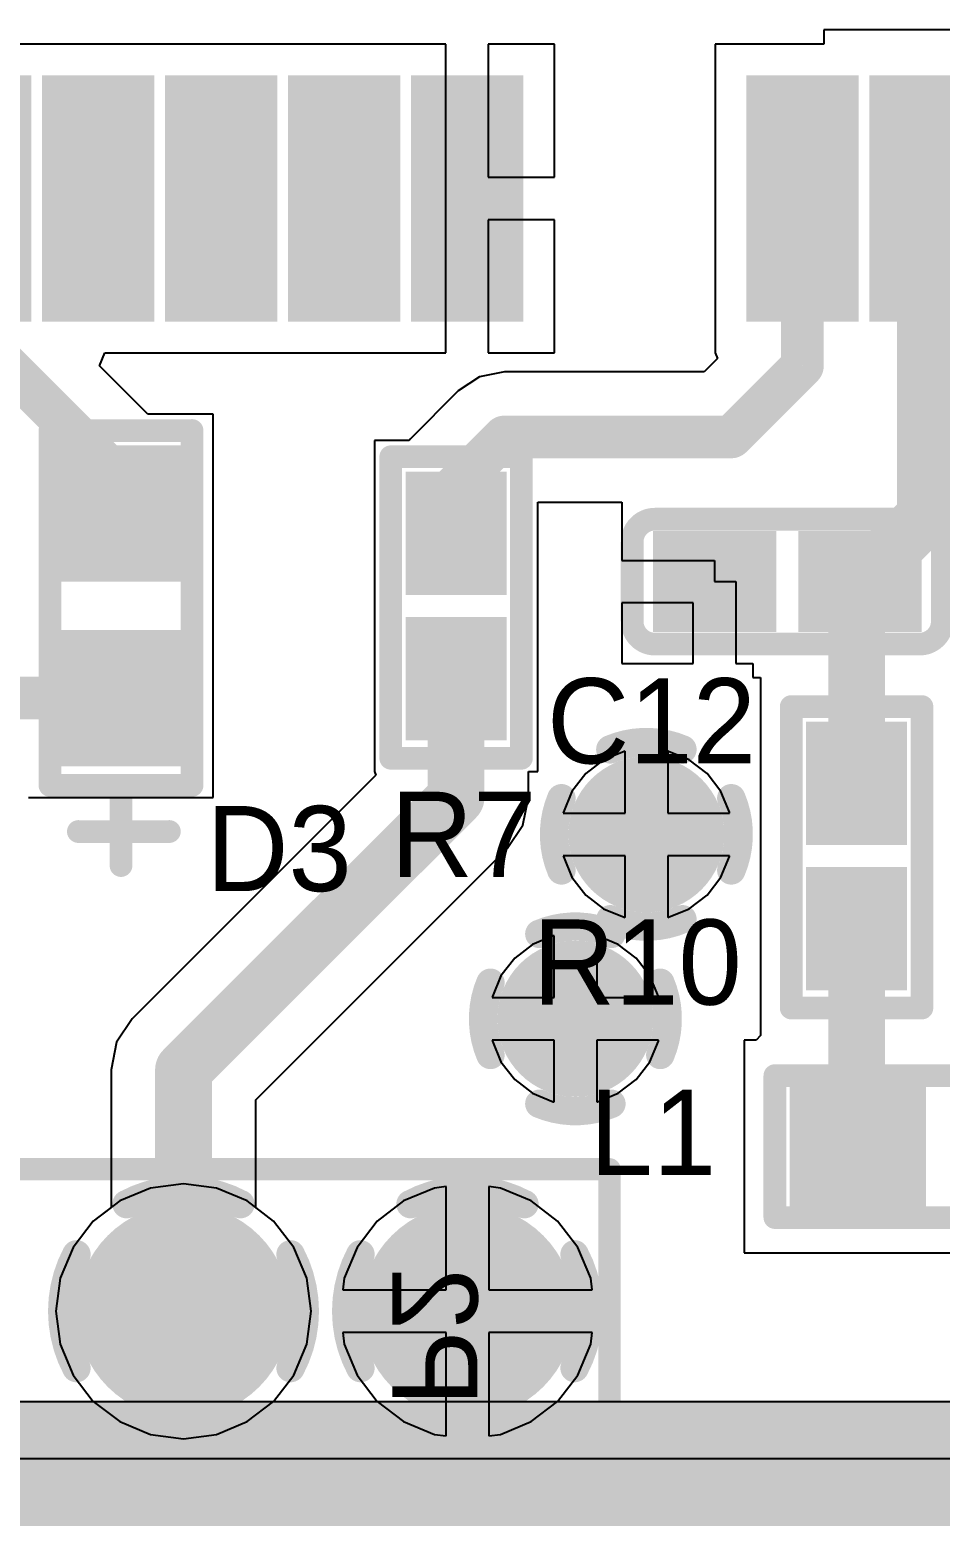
# Model space of a CAD drawing. Extents: x 68.2 to 119.3, y 46.6 to 104.3.
# Drawn here: x 99.55 to 107.69, y 46.64 to 60.03 of the extents above; entities that cross this region are included whole.
import ezdxf

# ---------------------------------------------------------------- set-up
doc = ezdxf.new("R2010")
doc.units = 0
doc.layers.get('0').update_dxf_attribs({"linetype": 'CONTINUOUS'})
for name, color, linetype in [('BOTTOMLAYER', 5, 'CONTINUOUS'), ('BOTTOMOVERLAY', 54, 'CONTINUOUS'), ('BOTTOMSOLDER', 6, 'CONTINUOUS'), ('INTERNALPLANE1', 76, 'CONTINUOUS'), ('INTERNALPLANE2', 16, 'CONTINUOUS'), ('KEEPOUTLAYER', 6, 'CONTINUOUS'), ('MULTILAYER', 9, 'CONTINUOUS'), ('TOPLAYER', 1, 'CONTINUOUS'), ('TOPOVERLAY', 2, 'CONTINUOUS'), ('TOPPASTE', 8, 'CONTINUOUS'), ('TOPSOLDER', 216, 'CONTINUOUS')]:
    doc.layers.add(name, color=color, linetype=linetype)

# ---------------------------------------------------------------- blocks, each defined once
blk = doc.blocks.new('NEO_M8N_10')
at = {"layer": 'TOPLAYER'}
for points in [[(2.9, 1), (2.9, -1), (3.7, 1), (3.7, -1)], [(4, 1), (4, -1), (4.8, 1), (4.8, -1)], [(5.1, 1), (5.1, -1), (5.9, 1), (5.9, -1)], [(6.2, 1), (6.2, -1), (7, 1), (7, -1)], [(9.2, 1), (9.2, -1), (10, 1), (10, -1)], [(10.3, 1), (10.3, -1), (11.1, 1), (11.1, -1)]]:
    blk.add_solid(points, dxfattribs=at)
at = {"layer": 'TOPPASTE'}
for points in [[(2.9, 1), (2.9, -1), (3.7, 1), (3.7, -1)], [(4, 1), (4, -1), (4.8, 1), (4.8, -1)], [(5.1, 1), (5.1, -1), (5.9, 1), (5.9, -1)], [(6.2, 1), (6.2, -1), (7, 1), (7, -1)], [(9.2, 1), (9.2, -1), (10, 1), (10, -1)], [(10.3, 1), (10.3, -1), (11.1, 1), (11.1, -1)]]:
    blk.add_solid(points, dxfattribs=at)
at = {"layer": 'TOPSOLDER'}
for points in [[(1.698, 1.102), (1.698, -1.102), (2.702, 1.102), (2.702, -1.102)], [(2.798, 1.102), (2.798, -1.102), (3.802, 1.102), (3.802, -1.102)], [(3.898, 1.102), (3.898, -1.102), (4.902, 1.102), (4.902, -1.102)], [(4.998, 1.102), (4.998, -1.102), (6.002, 1.102), (6.002, -1.102)], [(6.098, 1.102), (6.098, -1.102), (7.102, 1.102), (7.102, -1.102)], [(9.098, 1.102), (9.098, -1.102), (10.102, 1.102), (10.102, -1.102)], [(10.198, 1.102), (10.198, -1.102), (11.202, 1.102), (11.202, -1.102)]]:
    blk.add_solid(points, dxfattribs=at)
blk = doc.blocks.new('R0402_17')
at = {"layer": 'TOPLAYER'}
for points in [[(-1.75, 0.35), (-1.75, -0.35), (-0.85, 0.35), (-0.85, -0.35)], [(-0.45, 0.35), (-0.45, -0.35), (0.45, 0.35), (0.45, -0.35)]]:
    blk.add_solid(points, dxfattribs=at)
at = {"layer": 'TOPOVERLAY', "const_width": 0.203}
for points in [[(0.681, 0.584), (-2.011, 0.584)], [(-2.011, 0.584), (-2.011, -0.584)], [(0.681, 0.584), (0.686, 0.584)], [(0.686, 0.584), (0.686, -0.584)], [(-2.011, -0.584), (-1.981, -0.584)], [(-1.981, -0.584), (0.686, -0.584)]]:
    blk.add_lwpolyline(points, dxfattribs=at)
at = {"layer": 'TOPOVERLAY', "const_width": 0.102}
for points in [[(-2.062, 0.584, 1), (-1.96, 0.584, 1)], [(-2.062, 0.584, 1), (-1.96, 0.584, 1)], [(0.63, 0.584, 1), (0.732, 0.584, 1)], [(0.63, 0.584, 1), (0.732, 0.584, 1)], [(0.635, 0.584, 1), (0.737, 0.584, 1)], [(0.635, 0.584, 1), (0.737, 0.584, 1)], [(-2.062, -0.584, 1), (-1.96, -0.584, 1)], [(-2.062, -0.584, 1), (-1.96, -0.584, 1)], [(-2.032, -0.584, 1), (-1.93, -0.584, 1)], [(-2.032, -0.584, 1), (-1.93, -0.584, 1)], [(0.635, -0.584, 1), (0.737, -0.584, 1)], [(0.635, -0.584, 1), (0.737, -0.584, 1)]]:
    blk.add_lwpolyline(points, format="xyb", close=True, dxfattribs=at)
at = {"layer": 'TOPPASTE'}
for points in [[(-1.75, 0.35), (-1.75, -0.35), (-0.85, 0.35), (-0.85, -0.35)], [(-0.45, 0.35), (-0.45, -0.35), (0.45, 0.35), (0.45, -0.35)]]:
    blk.add_solid(points, dxfattribs=at)
at = {"layer": 'TOPSOLDER'}
for points in [[(-1.852, 0.452), (-1.852, -0.452), (-0.748, 0.452), (-0.748, -0.452)], [(-0.552, 0.452), (-0.552, -0.452), (0.552, 0.452), (0.552, -0.452)]]:
    blk.add_solid(points, dxfattribs=at)
blk = doc.blocks.new('R0402_19')
at = {"layer": 'TOPLAYER'}
for points in [[(-1.75, 0.35), (-1.75, -0.35), (-0.85, 0.35), (-0.85, -0.35)], [(-0.45, 0.35), (-0.45, -0.35), (0.45, 0.35), (0.45, -0.35)]]:
    blk.add_solid(points, dxfattribs=at)
at = {"layer": 'TOPOVERLAY', "const_width": 0.203}
for points in [[(-2.011, 0.584), (0.681, 0.584)], [(-2.011, 0.584), (-2.011, -0.584)], [(0.681, 0.584), (0.686, 0.584)], [(0.686, 0.584), (0.686, -0.584)], [(-2.011, -0.584), (-1.981, -0.584)], [(0.686, -0.584), (-1.981, -0.584)]]:
    blk.add_lwpolyline(points, dxfattribs=at)
at = {"layer": 'TOPOVERLAY', "const_width": 0.102}
for points in [[(-2.062, 0.584, 1), (-1.96, 0.584, 1)], [(-2.062, 0.584, 1), (-1.96, 0.584, 1)], [(0.63, 0.584, 1), (0.732, 0.584, 1)], [(0.63, 0.584, 1), (0.732, 0.584, 1)], [(0.635, 0.584, 1), (0.737, 0.584, 1)], [(0.635, 0.584, 1), (0.737, 0.584, 1)], [(-2.062, -0.584, 1), (-1.96, -0.584, 1)], [(-2.062, -0.584, 1), (-1.96, -0.584, 1)], [(-2.032, -0.584, 1), (-1.93, -0.584, 1)], [(-2.032, -0.584, 1), (-1.93, -0.584, 1)], [(0.635, -0.584, 1), (0.737, -0.584, 1)], [(0.635, -0.584, 1), (0.737, -0.584, 1)]]:
    blk.add_lwpolyline(points, format="xyb", close=True, dxfattribs=at)
at = {"layer": 'TOPPASTE'}
for points in [[(-1.75, 0.35), (-1.75, -0.35), (-0.85, 0.35), (-0.85, -0.35)], [(-0.45, 0.35), (-0.45, -0.35), (0.45, 0.35), (0.45, -0.35)]]:
    blk.add_solid(points, dxfattribs=at)
at = {"layer": 'TOPSOLDER'}
for points in [[(-1.852, 0.452), (-1.852, -0.452), (-0.748, 0.452), (-0.748, -0.452)], [(-0.552, 0.452), (-0.552, -0.452), (0.552, 0.452), (0.552, -0.452)]]:
    blk.add_solid(points, dxfattribs=at)
blk = doc.blocks.new('R0603_24')
at = {"layer": 'TOPLAYER'}
for points in [[(-1.333, -0.445), (-0.318, -0.445), (-1.333, 0.445), (-0.318, 0.445)], [(0.318, -0.445), (1.333, -0.445), (0.318, 0.445), (1.333, 0.445)]]:
    blk.add_solid(points, dxfattribs=at)
at = {"layer": 'TOPOVERLAY', "const_width": 0.203}
for points in [[(-1.606, 0.635), (-1.606, -0.635)], [(1.569, 0.635), (-1.606, 0.635)], [(1.569, 0.635), (1.569, -0.635)], [(1.569, -0.635), (-1.606, -0.635)]]:
    blk.add_lwpolyline(points, dxfattribs=at)
at = {"layer": 'TOPOVERLAY', "const_width": 0.102}
for points in [[(-1.657, 0.635, 1), (-1.556, 0.635, 1)], [(-1.657, 0.635, 1), (-1.556, 0.635, 1)], [(1.518, 0.635, 1), (1.619, 0.635, 1)], [(1.518, 0.635, 1), (1.619, 0.635, 1)], [(-1.657, -0.635, 1), (-1.556, -0.635, 1)], [(-1.657, -0.635, 1), (-1.556, -0.635, 1)], [(1.518, -0.635, 1), (1.619, -0.635, 1)], [(1.518, -0.635, 1), (1.619, -0.635, 1)]]:
    blk.add_lwpolyline(points, format="xyb", close=True, dxfattribs=at)
at = {"layer": 'TOPPASTE'}
for points in [[(-1.333, -0.445), (-0.318, -0.445), (-1.333, 0.445), (-0.318, 0.445)], [(0.318, -0.445), (1.333, -0.445), (0.318, 0.445), (1.333, 0.445)]]:
    blk.add_solid(points, dxfattribs=at)
at = {"layer": 'TOPSOLDER'}
for points in [[(-1.435, -0.546), (-0.216, -0.546), (-1.435, 0.546), (-0.216, 0.546)], [(0.216, -0.546), (1.435, -0.546), (0.216, 0.546), (1.435, 0.546)]]:
    blk.add_solid(points, dxfattribs=at)
blk = doc.blocks.new('LED0603_25')
at = {"layer": 'TOPLAYER'}
for points in [[(-0.508, -0.445), (0.508, -0.445), (-0.508, 0.444), (0.508, 0.444)], [(1.143, -0.445), (2.159, -0.445), (1.143, 0.444), (2.159, 0.444)]]:
    blk.add_solid(points, dxfattribs=at)
at = {"layer": 'TOPOVERLAY', "const_width": 0.203}
for points in [[(-0.781, 0.635), (2.394, 0.635)], [(-0.781, 0.635), (-0.781, -0.635)], [(2.394, 0.635), (2.394, -0.635)], [(-1.194, 0.381), (-1.194, -0.432)], [(-1.499, 0), (-0.781, 0)], [(2.394, -0.635), (-0.781, -0.635)]]:
    blk.add_lwpolyline(points, dxfattribs=at)
at = {"layer": 'TOPOVERLAY', "const_width": 0.102}
for points in [[(-0.832, 0.635, 1), (-0.73, 0.635, 1)], [(-0.832, 0.635, 1), (-0.73, 0.635, 1)], [(2.343, 0.635, 1), (2.445, 0.635, 1)], [(2.343, 0.635, 1), (2.445, 0.635, 1)], [(-1.245, 0.381, 1), (-1.143, 0.381, 1)], [(-1.549, 0, 1), (-1.448, 0, 1)], [(-0.832, 0, 1), (-0.73, 0, 1)], [(-1.245, -0.432, 1), (-1.143, -0.432, 1)], [(-0.832, -0.635, 1), (-0.73, -0.635, 1)], [(-0.832, -0.635, 1), (-0.73, -0.635, 1)], [(2.343, -0.635, 1), (2.445, -0.635, 1)], [(2.343, -0.635, 1), (2.445, -0.635, 1)]]:
    blk.add_lwpolyline(points, format="xyb", close=True, dxfattribs=at)
at = {"layer": 'TOPPASTE'}
for points in [[(-0.508, -0.445), (0.508, -0.445), (-0.508, 0.444), (0.508, 0.444)], [(1.143, -0.445), (2.159, -0.445), (1.143, 0.444), (2.159, 0.444)]]:
    blk.add_solid(points, dxfattribs=at)
at = {"layer": 'TOPSOLDER'}
for points in [[(-0.61, -0.546), (0.61, -0.546), (-0.61, 0.546), (0.61, 0.546)], [(1.041, -0.546), (2.261, -0.546), (1.041, 0.546), (2.261, 0.546)]]:
    blk.add_solid(points, dxfattribs=at)
blk = doc.blocks.new('C0402_33')
at = {"layer": 'TOPLAYER'}
for points in [[(-1.75, 0.35), (-1.75, -0.35), (-0.85, 0.35), (-0.85, -0.35)], [(-0.45, 0.35), (-0.45, -0.35), (0.45, 0.35), (0.45, -0.35)]]:
    blk.add_solid(points, dxfattribs=at)
at = {"layer": 'TOPOVERLAY', "const_width": 0.203}
for points in [[(-2.037, 0.356, -0.414214), (-1.833, 0.559)], [(0.533, 0.559, -0.414214), (0.737, 0.356)], [(-1.833, -0.559, -0.414214), (-2.037, -0.356)], [(0.737, -0.356, -0.414214), (0.533, -0.559)]]:
    blk.add_lwpolyline(points, format="xyb", dxfattribs=at)
for points in [[(0.533, 0.559), (-1.833, 0.559)], [(-2.037, 0.356), (-2.037, -0.356)], [(0.737, 0.356), (0.737, -0.356)], [(0.533, -0.559), (-1.833, -0.559)]]:
    blk.add_lwpolyline(points, dxfattribs=at)
at = {"layer": 'TOPOVERLAY', "const_width": 0.102}
for points in [[(-1.884, 0.559, 1), (-1.783, 0.559, 1)], [(-1.884, 0.559, 1), (-1.783, 0.559, 1)], [(0.483, 0.559, 1), (0.584, 0.559, 1)], [(0.483, 0.559, 1), (0.584, 0.559, 1)], [(-2.087, 0.356, 1), (-1.986, 0.356, 1)], [(-2.087, 0.356, 1), (-1.986, 0.356, 1)], [(0.686, 0.356, 1), (0.787, 0.356, 1)], [(0.686, 0.356, 1), (0.787, 0.356, 1)], [(-2.087, -0.356, 1), (-1.986, -0.356, 1)], [(-2.087, -0.356, 1), (-1.986, -0.356, 1)], [(0.686, -0.356, 1), (0.787, -0.356, 1)], [(0.686, -0.356, 1), (0.787, -0.356, 1)], [(-1.884, -0.559, 1), (-1.783, -0.559, 1)], [(-1.884, -0.559, 1), (-1.783, -0.559, 1)], [(0.483, -0.559, 1), (0.584, -0.559, 1)], [(0.483, -0.559, 1), (0.584, -0.559, 1)]]:
    blk.add_lwpolyline(points, format="xyb", close=True, dxfattribs=at)
at = {"layer": 'TOPPASTE'}
for points in [[(-1.75, 0.35), (-1.75, -0.35), (-0.85, 0.35), (-0.85, -0.35)], [(-0.45, 0.35), (-0.45, -0.35), (0.45, 0.35), (0.45, -0.35)]]:
    blk.add_solid(points, dxfattribs=at)
at = {"layer": 'TOPSOLDER'}
for points in [[(-1.852, 0.452), (-1.852, -0.452), (-0.748, 0.452), (-0.748, -0.452)], [(-0.552, 0.452), (-0.552, -0.452), (0.552, 0.452), (0.552, -0.452)]]:
    blk.add_solid(points, dxfattribs=at)
blk = doc.blocks.new('HDR1X5_B_53')
at = {"layer": 'BOTTOMLAYER', "const_width": 0.75}
for points in [[(2.165, 0, 1), (2.915, 0, 1)], [(4.705, 0, 1), (5.455, 0, 1)], [(7.245, 0, 1), (7.995, 0, 1)], [(9.785, 0, 1), (10.535, 0, 1)]]:
    blk.add_lwpolyline(points, format="xyb", close=True, dxfattribs=at)
at = {"layer": 'BOTTOMLAYER'}
blk.add_solid([(-0.75, -0.75), (0.75, -0.75), (-0.75, 0.75), (0.75, 0.75)], dxfattribs=at)
at = {"layer": 'BOTTOMOVERLAY', "const_width": 0.2}
for points in [[(-1.27, 1.27), (11.43, 1.27)], [(-1.27, 1.27), (-1.27, -1.27)], [(11.43, 1.27), (11.43, -1.27)], [(-1.27, -1.27), (11.43, -1.27)]]:
    blk.add_lwpolyline(points, dxfattribs=at)
at = {"layer": 'BOTTOMOVERLAY', "const_width": 0.1}
for points in [[(-1.32, 1.27, 1), (-1.22, 1.27, 1)], [(-1.32, 1.27, 1), (-1.22, 1.27, 1)], [(11.38, 1.27, 1), (11.48, 1.27, 1)], [(11.38, 1.27, 1), (11.48, 1.27, 1)], [(-1.32, -1.27, 1), (-1.22, -1.27, 1)], [(-1.32, -1.27, 1), (-1.22, -1.27, 1)], [(11.38, -1.27, 1), (11.48, -1.27, 1)], [(11.38, -1.27, 1), (11.48, -1.27, 1)]]:
    blk.add_lwpolyline(points, format="xyb", close=True, dxfattribs=at)
at = {"layer": 'BOTTOMSOLDER', "const_width": 0.852}
for points in [[(2.114, 0, 1), (2.966, 0, 1)], [(4.654, 0, 1), (5.506, 0, 1)], [(7.194, 0, 1), (8.046, 0, 1)], [(9.734, 0, 1), (10.586, 0, 1)]]:
    blk.add_lwpolyline(points, format="xyb", close=True, dxfattribs=at)
at = {"layer": 'BOTTOMSOLDER'}
blk.add_solid([(-0.852, -0.852), (0.852, -0.852), (-0.852, 0.852), (0.852, 0.852)], dxfattribs=at)
at = {"layer": 'INTERNALPLANE1', "const_width": 0.254}
for points in [[(9.651, 0.958, -0.249328), (10.669, 0.958)], [(9.202, -0.509, -0.249328), (9.202, 0.509)], [(11.118, 0.509, -0.249328), (11.118, -0.509)], [(10.669, -0.958, -0.249328), (9.651, -0.958)]]:
    blk.add_lwpolyline(points, format="xyb", dxfattribs=at)
at = {"layer": 'INTERNALPLANE1'}
for points, const_width in [([(9.587, 0.958, 1), (9.714, 0.958, 1)], 0.127), ([(10.606, 0.958, 1), (10.733, 0.958, 1)], 0.127), ([(-0.479, 0, 1), (0.479, 0, 1)], 0.958), ([(2.061, 0, 1), (3.019, 0, 1)], 0.958), ([(4.601, 0, 1), (5.559, 0, 1)], 0.958), ([(7.141, 0, 1), (8.099, 0, 1)], 0.958), ([(9.139, 0.509, 1), (9.266, 0.509, 1)], 0.127), ([(11.054, 0.509, 1), (11.181, 0.509, 1)], 0.127), ([(9.139, -0.509, 1), (9.266, -0.509, 1)], 0.127), ([(11.054, -0.509, 1), (11.181, -0.509, 1)], 0.127), ([(9.587, -0.958, 1), (9.714, -0.958, 1)], 0.127), ([(10.606, -0.958, 1), (10.733, -0.958, 1)], 0.127)]:
    blk.add_lwpolyline(points, format="xyb", close=True, dxfattribs=dict(at, const_width=const_width))
at = {"layer": 'INTERNALPLANE2', "const_width": 0.254}
for points in [[(7.111, 0.958, -0.249328), (8.129, 0.958)], [(6.662, -0.509, -0.249328), (6.662, 0.509)], [(8.578, 0.509, -0.249328), (8.578, -0.509)], [(8.129, -0.958, -0.249328), (7.111, -0.958)]]:
    blk.add_lwpolyline(points, format="xyb", dxfattribs=at)
at = {"layer": 'INTERNALPLANE2'}
for points, const_width in [([(7.047, 0.958, 1), (7.174, 0.958, 1)], 0.127), ([(8.066, 0.958, 1), (8.193, 0.958, 1)], 0.127), ([(-0.479, 0, 1), (0.479, 0, 1)], 0.958), ([(2.061, 0, 1), (3.019, 0, 1)], 0.958), ([(4.601, 0, 1), (5.559, 0, 1)], 0.958), ([(9.681, 0, 1), (10.639, 0, 1)], 0.958), ([(6.599, 0.509, 1), (6.726, 0.509, 1)], 0.127), ([(8.514, 0.509, 1), (8.641, 0.509, 1)], 0.127), ([(6.599, -0.509, 1), (6.726, -0.509, 1)], 0.127), ([(8.514, -0.509, 1), (8.641, -0.509, 1)], 0.127), ([(7.047, -0.958, 1), (7.174, -0.958, 1)], 0.127), ([(8.066, -0.958, 1), (8.193, -0.958, 1)], 0.127)]:
    blk.add_lwpolyline(points, format="xyb", close=True, dxfattribs=dict(at, const_width=const_width))
at = {"layer": 'MULTILAYER', "const_width": 0.75}
for points in [[(2.165, 0, 1), (2.915, 0, 1)], [(4.705, 0, 1), (5.455, 0, 1)], [(7.245, 0, 1), (7.995, 0, 1)], [(9.785, 0, 1), (10.535, 0, 1)]]:
    blk.add_lwpolyline(points, format="xyb", close=True, dxfattribs=at)
at = {"layer": 'MULTILAYER'}
blk.add_solid([(-0.75, -0.75), (0.75, -0.75), (-0.75, 0.75), (0.75, 0.75)], dxfattribs=at)
at = {"layer": 'TOPLAYER', "const_width": 0.75}
for points in [[(2.165, 0, 1), (2.915, 0, 1)], [(4.705, 0, 1), (5.455, 0, 1)], [(7.245, 0, 1), (7.995, 0, 1)], [(9.785, 0, 1), (10.535, 0, 1)]]:
    blk.add_lwpolyline(points, format="xyb", close=True, dxfattribs=at)
at = {"layer": 'TOPLAYER'}
blk.add_solid([(-0.75, -0.75), (0.75, -0.75), (-0.75, 0.75), (0.75, 0.75)], dxfattribs=at)
at = {"layer": 'TOPSOLDER', "const_width": 0.852}
for points in [[(2.114, 0, 1), (2.966, 0, 1)], [(4.654, 0, 1), (5.506, 0, 1)], [(7.194, 0, 1), (8.046, 0, 1)], [(9.734, 0, 1), (10.586, 0, 1)]]:
    blk.add_lwpolyline(points, format="xyb", close=True, dxfattribs=at)
at = {"layer": 'TOPSOLDER'}
blk.add_solid([(-0.852, -0.852), (0.852, -0.852), (-0.852, 0.852), (0.852, 0.852)], dxfattribs=at)

msp = doc.modelspace()

# ---------------------------------------------------------------- linework, layer by layer
at = {"layer": 'BOTTOMLAYER'}
for p, q in [((104.868, 53.574), (104.683, 53.498)), ((104.877, 53.575), (104.868, 53.574)), ((104.877, 53.022), (104.877, 53.575)), ((105.266, 53.574), (105.258, 53.575)), ((105.258, 53.575), (105.258, 53.022)), ((105.451, 53.498), (105.266, 53.574)), ((104.683, 53.498), (104.524, 53.375)), ((105.61, 53.375), (105.451, 53.498)), ((104.524, 53.375), (104.401, 53.216)), ((105.733, 53.216), (105.61, 53.375)), ((104.401, 53.216), (104.325, 53.031)), ((105.809, 53.031), (105.733, 53.216)), ((104.325, 53.031), (104.324, 53.022)), ((104.324, 53.022), (104.877, 53.022)), ((105.258, 53.022), (105.81, 53.022)), ((105.81, 53.022), (105.809, 53.031)), ((104.877, 52.641), (104.324, 52.641)), ((104.324, 52.641), (104.325, 52.633)), ((104.325, 52.633), (104.401, 52.448)), ((104.877, 52.089), (104.877, 52.641)), ((105.81, 52.641), (105.258, 52.641)), ((105.258, 52.641), (105.258, 52.089)), ((105.733, 52.448), (105.809, 52.633)), ((105.809, 52.633), (105.81, 52.641)), ((104.401, 52.448), (104.524, 52.289)), ((105.61, 52.289), (105.733, 52.448)), ((104.524, 52.289), (104.683, 52.166)), ((105.451, 52.166), (105.61, 52.289)), ((104.683, 52.166), (104.868, 52.09)), ((104.868, 52.09), (104.877, 52.089)), ((105.258, 52.089), (105.266, 52.09)), ((105.266, 52.09), (105.451, 52.166)), ((104.048, 51.847), (103.889, 51.724)), ((104.233, 51.923), (104.048, 51.847)), ((104.242, 51.924), (104.233, 51.923)), ((104.242, 51.371), (104.242, 51.924)), ((104.631, 51.923), (104.623, 51.924)), ((104.623, 51.924), (104.623, 51.371)), ((104.816, 51.847), (104.631, 51.923)), ((104.975, 51.724), (104.816, 51.847)), ((103.889, 51.724), (103.766, 51.565)), ((105.098, 51.565), (104.975, 51.724)), ((103.766, 51.565), (103.69, 51.38)), ((105.174, 51.38), (105.098, 51.565)), ((103.69, 51.38), (103.689, 51.371)), ((103.689, 51.371), (104.242, 51.371)), ((104.623, 51.371), (105.175, 51.371)), ((105.175, 51.371), (105.174, 51.38)), ((104.242, 50.99), (103.689, 50.99)), ((103.689, 50.99), (103.69, 50.982)), ((103.69, 50.982), (103.766, 50.797)), ((104.242, 50.438), (104.242, 50.99)), ((105.175, 50.99), (104.623, 50.99)), ((104.623, 50.99), (104.623, 50.438)), ((105.098, 50.797), (105.174, 50.982)), ((105.174, 50.982), (105.175, 50.99)), ((103.766, 50.797), (103.889, 50.638)), ((104.975, 50.638), (105.098, 50.797)), ((103.889, 50.638), (104.048, 50.515)), ((104.816, 50.515), (104.975, 50.638)), ((104.048, 50.515), (104.233, 50.439)), ((104.631, 50.439), (104.816, 50.515)), ((104.233, 50.439), (104.242, 50.438)), ((104.623, 50.438), (104.631, 50.439)), ((100.632, 49.667), (100.356, 49.553)), ((100.927, 49.706), (100.632, 49.667)), ((101.222, 49.667), (100.927, 49.706)), ((101.497, 49.553), (101.222, 49.667)), ((103.172, 49.667), (102.896, 49.553)), ((103.276, 49.68), (103.172, 49.667)), ((103.276, 48.755), (103.276, 49.68)), ((103.762, 49.667), (103.657, 49.68)), ((103.657, 49.68), (103.657, 48.755)), ((104.037, 49.553), (103.762, 49.667)), ((100.356, 49.553), (100.12, 49.371)), ((101.733, 49.371), (101.497, 49.553)), ((102.896, 49.553), (102.66, 49.371)), ((104.273, 49.371), (104.037, 49.553)), ((100.12, 49.371), (99.939, 49.135)), ((101.915, 49.135), (101.733, 49.371)), ((102.66, 49.371), (102.479, 49.135)), ((104.455, 49.135), (104.273, 49.371)), ((99.939, 49.135), (99.825, 48.86)), ((102.029, 48.86), (101.915, 49.135)), ((102.479, 49.135), (102.365, 48.86)), ((104.569, 48.86), (104.455, 49.135)), ((99.825, 48.86), (99.786, 48.565)), ((102.068, 48.565), (102.029, 48.86)), ((102.365, 48.86), (102.351, 48.755)), ((102.351, 48.755), (103.276, 48.755)), ((103.657, 48.755), (104.582, 48.755)), ((104.582, 48.755), (104.569, 48.86)), ((99.786, 48.565), (99.825, 48.27)), ((102.029, 48.27), (102.068, 48.565)), ((103.276, 48.374), (102.351, 48.374)), ((102.351, 48.374), (102.365, 48.27)), ((103.276, 47.449), (103.276, 48.374)), ((104.582, 48.374), (103.657, 48.374)), ((103.657, 48.374), (103.657, 47.449)), ((104.569, 48.27), (104.582, 48.374)), ((99.825, 48.27), (99.939, 47.994)), ((101.915, 47.994), (102.029, 48.27)), ((102.365, 48.27), (102.479, 47.994)), ((104.455, 47.994), (104.569, 48.27)), ((99.939, 47.994), (100.12, 47.758)), ((101.733, 47.758), (101.915, 47.994)), ((102.479, 47.994), (102.66, 47.758)), ((104.273, 47.758), (104.455, 47.994)), ((100.12, 47.758), (100.356, 47.577)), ((101.497, 47.577), (101.733, 47.758)), ((102.66, 47.758), (102.896, 47.577)), ((104.037, 47.577), (104.273, 47.758)), ((100.356, 47.577), (100.632, 47.463)), ((101.222, 47.463), (101.497, 47.577)), ((102.896, 47.577), (103.172, 47.463)), ((103.762, 47.463), (104.037, 47.577)), ((100.632, 47.463), (100.927, 47.424)), ((100.927, 47.424), (101.222, 47.463)), ((103.172, 47.463), (103.276, 47.449)), ((103.657, 47.449), (103.762, 47.463)), ((115.1, 47.244), (71.285, 47.244))]:
    msp.add_line(p, q, dxfattribs=at)
at = {"layer": 'BOTTOMLAYER', "const_width": 0.381}
for points in [[(104.877, 52.832, 1), (105.258, 52.832, 1)], [(104.242, 51.181, 1), (104.623, 51.181, 1)]]:
    msp.add_lwpolyline(points, format="xyb", close=True, dxfattribs=at)
at = {"layer": 'BOTTOMSOLDER', "const_width": 0.483}
for points in [[(104.826, 52.832, 1), (105.308, 52.832, 1)], [(104.191, 51.181, 1), (104.673, 51.181, 1)]]:
    msp.add_lwpolyline(points, format="xyb", close=True, dxfattribs=at)
at = {"layer": 'INTERNALPLANE1'}
msp.add_line((116.459, 47.754), (71.031, 47.754), dxfattribs=at)
at = {"layer": 'INTERNALPLANE1', "const_width": 0.254}
for points in [[(104.744, 53.592, -0.203452), (105.39, 53.592)], [(104.307, 52.509, -0.203452), (104.307, 53.155)], [(105.827, 53.155, -0.203452), (105.827, 52.509)], [(104.109, 51.941, -0.203452), (104.755, 51.941)], [(105.39, 52.072, -0.203452), (104.744, 52.072)], [(103.672, 50.858, -0.203452), (103.672, 51.504)], [(105.192, 51.504, -0.203452), (105.192, 50.858)], [(104.755, 50.421, -0.203452), (104.109, 50.421)]]:
    msp.add_lwpolyline(points, format="xyb", dxfattribs=at)
at = {"layer": 'INTERNALPLANE1', "const_width": 0.127}
for points in [[(104.681, 53.592, 1), (104.808, 53.592, 1)], [(105.326, 53.592, 1), (105.453, 53.592, 1)], [(104.244, 53.155, 1), (104.371, 53.155, 1)], [(105.763, 53.155, 1), (105.89, 53.155, 1)], [(104.244, 52.509, 1), (104.371, 52.509, 1)], [(105.763, 52.509, 1), (105.89, 52.509, 1)], [(104.681, 52.072, 1), (104.808, 52.072, 1)], [(105.326, 52.072, 1), (105.453, 52.072, 1)], [(104.046, 51.941, 1), (104.173, 51.941, 1)], [(104.691, 51.941, 1), (104.818, 51.941, 1)], [(103.609, 51.504, 1), (103.736, 51.504, 1)], [(105.128, 51.504, 1), (105.255, 51.504, 1)], [(103.609, 50.858, 1), (103.736, 50.858, 1)], [(105.128, 50.858, 1), (105.255, 50.858, 1)], [(104.046, 50.421, 1), (104.173, 50.421, 1)], [(104.691, 50.421, 1), (104.818, 50.421, 1)]]:
    msp.add_lwpolyline(points, format="xyb", close=True, dxfattribs=at)
at = {"layer": 'INTERNALPLANE1', "const_width": 1.016}
msp.add_lwpolyline([(71.031, 47.244), (116.459, 47.244)], dxfattribs=at)
at = {"layer": 'INTERNALPLANE2'}
msp.add_line((116.459, 47.754), (91.986, 47.754), dxfattribs=at)
at = {"layer": 'INTERNALPLANE2', "const_width": 0.699}
for points in [[(104.718, 52.832, 1), (105.416, 52.832, 1)], [(104.083, 51.181, 1), (104.781, 51.181, 1)]]:
    msp.add_lwpolyline(points, format="xyb", close=True, dxfattribs=at)
at = {"layer": 'INTERNALPLANE2', "const_width": 1.016}
msp.add_lwpolyline([(71.031, 47.244), (116.459, 47.244)], dxfattribs=at)
at = {"layer": 'KEEPOUTLAYER', "const_width": 0.203}
msp.add_lwpolyline([(71.031, 46.744), (116.459, 46.744)], dxfattribs=at)
at = {"layer": 'MULTILAYER', "const_width": 0.381}
for points in [[(104.877, 52.832, 1), (105.258, 52.832, 1)], [(104.242, 51.181, 1), (104.623, 51.181, 1)]]:
    msp.add_lwpolyline(points, format="xyb", close=True, dxfattribs=at)
at = {"layer": 'TOPLAYER'}
for p, q in [((108.471, 60.03), (106.655, 60.03)), ((106.655, 60.03), (106.655, 59.903)), ((103.272, 59.903), (96.082, 59.903)), ((103.272, 58.521), (103.272, 59.903)), ((104.244, 59.903), (103.653, 59.903)), ((103.653, 59.903), (103.653, 58.712)), ((104.244, 58.712), (104.244, 59.903)), ((106.655, 59.903), (105.682, 59.903)), ((105.682, 59.903), (105.682, 57.141)), ((103.653, 58.712), (104.244, 58.712)), ((103.272, 57.141), (103.272, 58.521)), ((104.244, 58.331), (103.653, 58.331)), ((103.653, 58.331), (103.653, 57.141)), ((104.244, 57.141), (104.244, 58.331)), ((100.176, 57.023), (100.224, 57.141)), ((100.224, 57.141), (103.272, 57.141)), ((103.653, 57.141), (104.244, 57.141)), ((105.703, 57.089), (105.585, 56.971)), ((105.682, 57.141), (105.682, 57.141)), ((105.682, 57.141), (105.682, 57.141)), ((105.682, 57.141), (105.703, 57.089)), ((100.608, 56.591), (100.176, 57.023)), ((103.574, 56.926), (103.385, 56.8)), ((103.797, 56.971), (103.574, 56.926)), ((105.585, 56.971), (103.797, 56.971)), ((103.385, 56.8), (102.953, 56.368)), ((101.193, 56.591), (100.608, 56.591)), ((101.193, 54.813), (101.193, 56.591)), ((102.953, 56.368), (102.945, 56.355)), ((102.945, 56.355), (102.634, 56.355)), ((102.634, 56.355), (102.634, 54.693)), ((104.096, 54.693), (104.096, 55.805)), ((104.096, 55.805), (104.846, 55.805)), ((104.846, 55.805), (104.846, 55.283)), ((104.846, 55.283), (105.677, 55.283)), ((105.677, 55.283), (105.677, 55.093)), ((105.677, 55.093), (105.867, 55.093)), ((105.867, 55.093), (105.867, 54.362)), ((105.486, 54.902), (104.846, 54.902)), ((104.846, 54.902), (104.846, 54.362)), ((105.486, 54.362), (105.486, 54.902)), ((101.193, 53.162), (101.193, 54.813)), ((101.193, 54.813), (101.193, 54.813)), ((102.634, 54.693), (102.634, 53.393)), ((104.096, 53.393), (104.096, 54.693)), ((104.846, 54.362), (105.486, 54.362)), ((105.867, 54.362), (106.019, 54.362)), ((106.019, 54.362), (106.019, 54.235)), ((106.019, 54.235), (106.089, 54.235)), ((106.089, 54.235), (106.089, 52.331)), ((104.868, 53.574), (104.683, 53.498)), ((104.877, 53.575), (104.868, 53.574)), ((104.877, 53.022), (104.877, 53.575)), ((105.266, 53.574), (105.258, 53.575)), ((105.258, 53.575), (105.258, 53.022)), ((105.451, 53.498), (105.266, 53.574)), ((104.683, 53.498), (104.524, 53.375)), ((105.61, 53.375), (105.451, 53.498)), ((102.648, 53.36), (100.469, 51.182)), ((102.634, 53.393), (102.634, 53.393)), ((102.634, 53.393), (102.634, 53.393)), ((102.634, 53.393), (102.648, 53.36)), ((104.013, 53.162), (104.013, 53.393)), ((104.013, 53.393), (104.096, 53.393)), ((104.524, 53.375), (104.401, 53.216)), ((105.733, 53.216), (105.61, 53.375)), ((99.542, 53.162), (101.193, 53.162)), ((103.963, 52.914), (104.013, 53.162)), ((104.013, 53.162), (104.013, 53.162)), ((104.013, 53.162), (104.013, 53.162)), ((104.013, 53.162), (104.013, 53.162)), ((104.401, 53.216), (104.325, 53.031)), ((105.809, 53.031), (105.733, 53.216)), ((104.325, 53.031), (104.324, 53.022)), ((104.324, 53.022), (104.877, 53.022)), ((105.258, 53.022), (105.81, 53.022)), ((105.81, 53.022), (105.809, 53.031)), ((103.823, 52.704), (103.963, 52.914)), ((101.574, 50.456), (103.823, 52.704)), ((104.877, 52.641), (104.324, 52.641)), ((104.324, 52.641), (104.325, 52.633)), ((104.325, 52.633), (104.401, 52.448)), ((104.877, 52.089), (104.877, 52.641)), ((105.81, 52.641), (105.258, 52.641)), ((105.258, 52.641), (105.258, 52.089)), ((105.733, 52.448), (105.809, 52.633)), ((105.809, 52.633), (105.81, 52.641)), ((104.401, 52.448), (104.524, 52.289)), ((105.61, 52.289), (105.733, 52.448)), ((104.524, 52.289), (104.683, 52.166)), ((105.451, 52.166), (105.61, 52.289)), ((106.089, 52.331), (106.089, 51.031)), ((104.683, 52.166), (104.868, 52.09)), ((104.868, 52.09), (104.877, 52.089)), ((105.258, 52.089), (105.266, 52.09)), ((105.266, 52.09), (105.451, 52.166)), ((104.048, 51.847), (103.889, 51.724)), ((104.233, 51.923), (104.048, 51.847)), ((104.242, 51.924), (104.233, 51.923)), ((104.242, 51.371), (104.242, 51.924)), ((104.631, 51.923), (104.623, 51.924)), ((104.623, 51.924), (104.623, 51.371)), ((104.816, 51.847), (104.631, 51.923)), ((104.975, 51.724), (104.816, 51.847)), ((103.889, 51.724), (103.766, 51.565)), ((105.098, 51.565), (104.975, 51.724)), ((103.766, 51.565), (103.69, 51.38)), ((105.174, 51.38), (105.098, 51.565)), ((103.69, 51.38), (103.689, 51.371)), ((103.689, 51.371), (104.242, 51.371)), ((104.623, 51.371), (105.175, 51.371)), ((105.175, 51.371), (105.174, 51.38)), ((100.469, 51.182), (100.329, 50.972)), ((106.089, 51.031), (106.048, 50.99)), ((106.089, 51.031), (106.089, 51.031)), ((106.089, 51.031), (106.089, 51.031)), ((100.329, 50.972), (100.279, 50.724)), ((104.242, 50.99), (103.689, 50.99)), ((103.689, 50.99), (103.69, 50.982)), ((103.69, 50.982), (103.766, 50.797)), ((104.242, 50.438), (104.242, 50.99)), ((105.175, 50.99), (104.623, 50.99)), ((104.623, 50.99), (104.623, 50.438)), ((105.098, 50.797), (105.174, 50.982)), ((105.174, 50.982), (105.175, 50.99)), ((106.048, 50.99), (105.943, 50.99)), ((105.943, 50.99), (105.943, 49.086)), ((103.766, 50.797), (103.889, 50.638)), ((104.975, 50.638), (105.098, 50.797)), ((100.279, 50.724), (100.279, 49.494)), ((103.889, 50.638), (104.048, 50.515)), ((104.816, 50.515), (104.975, 50.638)), ((104.048, 50.515), (104.233, 50.439)), ((104.631, 50.439), (104.816, 50.515)), ((101.574, 49.494), (101.574, 50.456)), ((104.233, 50.439), (104.242, 50.438)), ((104.623, 50.438), (104.631, 50.439)), ((103.172, 49.667), (102.896, 49.553)), ((103.276, 49.68), (103.172, 49.667)), ((103.276, 48.755), (103.276, 49.68)), ((103.762, 49.667), (103.657, 49.68)), ((103.657, 49.68), (103.657, 48.755)), ((104.037, 49.553), (103.762, 49.667)), ((102.896, 49.553), (102.66, 49.371)), ((104.273, 49.371), (104.037, 49.553)), ((100.279, 49.494), (100.12, 49.371)), ((101.733, 49.371), (101.574, 49.494)), ((100.12, 49.371), (99.939, 49.135)), ((101.915, 49.135), (101.733, 49.371)), ((102.66, 49.371), (102.479, 49.135)), ((104.455, 49.135), (104.273, 49.371)), ((99.939, 49.135), (99.825, 48.86)), ((102.029, 48.86), (101.915, 49.135)), ((102.479, 49.135), (102.365, 48.86)), ((104.569, 48.86), (104.455, 49.135)), ((105.943, 49.086), (109.626, 49.086)), ((99.825, 48.86), (99.786, 48.565)), ((102.068, 48.565), (102.029, 48.86)), ((102.365, 48.86), (102.351, 48.755)), ((102.351, 48.755), (103.276, 48.755)), ((103.657, 48.755), (104.582, 48.755)), ((104.582, 48.755), (104.569, 48.86)), ((99.786, 48.565), (99.825, 48.27)), ((102.029, 48.27), (102.068, 48.565)), ((103.276, 48.374), (102.351, 48.374)), ((102.351, 48.374), (102.365, 48.27)), ((103.276, 47.449), (103.276, 48.374)), ((104.582, 48.374), (103.657, 48.374)), ((103.657, 48.374), (103.657, 47.449)), ((104.569, 48.27), (104.582, 48.374)), ((99.825, 48.27), (99.939, 47.994)), ((101.915, 47.994), (102.029, 48.27)), ((102.365, 48.27), (102.479, 47.994)), ((104.455, 47.994), (104.569, 48.27)), ((99.939, 47.994), (100.12, 47.758)), ((101.733, 47.758), (101.915, 47.994)), ((102.479, 47.994), (102.66, 47.758)), ((104.273, 47.758), (104.455, 47.994)), ((100.12, 47.758), (100.356, 47.577)), ((101.497, 47.577), (101.733, 47.758)), ((102.66, 47.758), (102.896, 47.577)), ((104.037, 47.577), (104.273, 47.758)), ((100.356, 47.577), (100.632, 47.463)), ((101.222, 47.463), (101.497, 47.577)), ((102.896, 47.577), (103.172, 47.463)), ((103.762, 47.463), (104.037, 47.577)), ((100.632, 47.463), (100.927, 47.424)), ((100.927, 47.424), (101.222, 47.463)), ((103.172, 47.463), (103.276, 47.449)), ((103.657, 47.449), (103.762, 47.463)), ((112.951, 47.244), (92.625, 47.244))]:
    msp.add_line(p, q, dxfattribs=at)
for points, const_width in [([(107.563, 55.679), (107.563, 58.522)], 0.508), ([(106.463, 57.024), (106.463, 58.522)], 0.381), ([(99.063, 57.312), (100.368, 56.007)], 0.381), ([(105.827, 56.388), (106.463, 57.024)], 0.381), ([(103.365, 55.956), (103.797, 56.388)], 0.381), ([(103.797, 56.388), (105.827, 56.388)], 0.381), ([(100.368, 55.702), (100.368, 56.007)], 0.381), ([(103.365, 55.524), (103.365, 55.956)], 0.381), ([(106.977, 55.093), (107.563, 55.679)], 0.508), ([(106.947, 55.063), (106.977, 55.093)], 0.508), ([(106.947, 53.289), (106.947, 55.063)], 0.508), ([(103.365, 53.162), (103.365, 54.224)], 0.508), ([(98.738, 54.051), (100.368, 54.051)], 0.381), ([(100.927, 50.724), (103.365, 53.162)], 0.508), ([(106.947, 50.051), (106.947, 51.989)], 0.508), ([(100.927, 48.565), (100.927, 50.724)], 0.508), ([(106.947, 50.051), (106.959, 50.038)], 0.508)]:
    msp.add_lwpolyline(points, dxfattribs=dict(at, const_width=const_width))
for points, const_width in [([(107.436, 58.522, 1), (107.69, 58.522, 1)], 0.254), ([(106.368, 58.522, 1), (106.558, 58.522, 1)], 0.191), ([(106.368, 57.024, 1), (106.558, 57.024, 1)], 0.191), ([(106.368, 57.024, 1), (106.558, 57.024, 1)], 0.191), ([(99.669, 56.611, 1), (99.859, 56.611, 1)], 0.191), ([(103.702, 56.388, 1), (103.892, 56.388, 1)], 0.191), ([(103.702, 56.388, 1), (103.892, 56.388, 1)], 0.191), ([(105.731, 56.388, 1), (105.922, 56.388, 1)], 0.191), ([(105.731, 56.388, 1), (105.922, 56.388, 1)], 0.191), ([(100.273, 56.007, 1), (100.463, 56.007, 1)], 0.191), ([(100.273, 56.007, 1), (100.463, 56.007, 1)], 0.191), ([(103.27, 55.956, 1), (103.46, 55.956, 1)], 0.191), ([(103.27, 55.956, 1), (103.46, 55.956, 1)], 0.191), ([(100.019, 55.766, 1), (100.209, 55.766, 1)], 0.191), ([(100.273, 55.702, 1), (100.463, 55.702, 1)], 0.191), ([(107.436, 55.679, 1), (107.69, 55.679, 1)], 0.254), ([(107.436, 55.679, 1), (107.69, 55.679, 1)], 0.254), ([(103.27, 55.524, 1), (103.46, 55.524, 1)], 0.191), ([(107.184, 55.427, 1), (107.438, 55.427, 1)], 0.254), ([(106.82, 55.063, 1), (107.074, 55.063, 1)], 0.254), ([(106.82, 55.063, 1), (107.074, 55.063, 1)], 0.254), ([(106.85, 55.093, 1), (107.104, 55.093, 1)], 0.254), ([(106.85, 55.093, 1), (107.104, 55.093, 1)], 0.254), ([(107.046, 55.093, 1), (107.3, 55.093, 1)], 0.254), ([(100.093, 54.231, 1), (100.284, 54.231, 1)], 0.191), ([(103.238, 54.224, 1), (103.492, 54.224, 1)], 0.254), ([(99.66, 54.051, 1), (99.85, 54.051, 1)], 0.191), ([(99.66, 54.051, 1), (99.85, 54.051, 1)], 0.191), ([(100.273, 54.051, 1), (100.463, 54.051, 1)], 0.191), ([(100.093, 53.872, 1), (100.284, 53.872, 1)], 0.191), ([(103.238, 53.162, 1), (103.492, 53.162, 1)], 0.254), ([(103.238, 53.162, 1), (103.492, 53.162, 1)], 0.254), ([(106.82, 53.289, 1), (107.074, 53.289, 1)], 0.254), ([(104.877, 52.832, 1), (105.258, 52.832, 1)], 0.381), ([(106.82, 51.989, 1), (107.074, 51.989, 1)], 0.254), ([(104.242, 51.181, 1), (104.623, 51.181, 1)], 0.381), ([(100.8, 50.724, 1), (101.054, 50.724, 1)], 0.254), ([(100.8, 50.724, 1), (101.054, 50.724, 1)], 0.254), ([(106.82, 50.529, 1), (107.074, 50.529, 1)], 0.254), ([(106.967, 50.173, 1), (107.221, 50.173, 1)], 0.254), ([(106.82, 50.051, 1), (107.074, 50.051, 1)], 0.254), ([(106.82, 50.051, 1), (107.074, 50.051, 1)], 0.254), ([(106.832, 50.038, 1), (107.086, 50.038, 1)], 0.254), ([(100.8, 48.565, 1), (101.054, 48.565, 1)], 0.254)]:
    msp.add_lwpolyline(points, format="xyb", close=True, dxfattribs=dict(at, const_width=const_width))
for points, const_width in [([(99.764, 56.611, -0.198912), (100.114, 55.766)], 0.381), ([(107.173, 55.093, -0.198912), (107.311, 55.427)], 0.508), ([(100.188, 54.231, -0.198912), (99.755, 54.051)], 0.381), ([(99.755, 54.051, -0.198912), (100.188, 53.872)], 0.381), ([(107.094, 50.173, -0.198912), (106.947, 50.529)], 0.508)]:
    msp.add_lwpolyline(points, format="xyb", dxfattribs=dict(at, const_width=const_width))
at = {"layer": 'TOPSOLDER', "const_width": 0.483}
for points in [[(104.826, 52.832, 1), (105.308, 52.832, 1)], [(104.191, 51.181, 1), (104.673, 51.181, 1)]]:
    msp.add_lwpolyline(points, format="xyb", close=True, dxfattribs=at)

# ---------------------------------------------------------------- block references
for name, p, rotation in [('NEO_M8N_10', (96.863, 58.522), 360), ('LED0603_25', (100.368, 54.051), 90), ('R0402_19', (103.365, 55.524), 90), ('C0402_33', (105.677, 55.093), 180), ('R0402_17', (106.947, 53.289), 90), ('R0603_24', (107.785, 50.038), 180), ('HDR1X5_B_53', (93.307, 48.565), 360)]:
    msp.add_blockref(name, p, dxfattribs=dict(rotation=rotation))

# ---------------------------------------------------------------- texts
at = {"layer": 'BOTTOMOVERLAY', "text_generation_flag": 2}
msp.add_text('P2', height=0.762, rotation=270, dxfattribs=at).set_placement((102.794, 47.714))
at = {"layer": 'TOPOVERLAY'}
for s, p in [('C12', (104.178, 53.467)), ('R7', (102.781, 52.451)), ('D3', (101.13, 52.324)), ('R10', (104.051, 51.308)), ('L1', (104.559, 49.784))]:
    msp.add_text(s, height=0.762, rotation=360, dxfattribs=at).set_placement(p)

doc.saveas('drawing.dxf')
